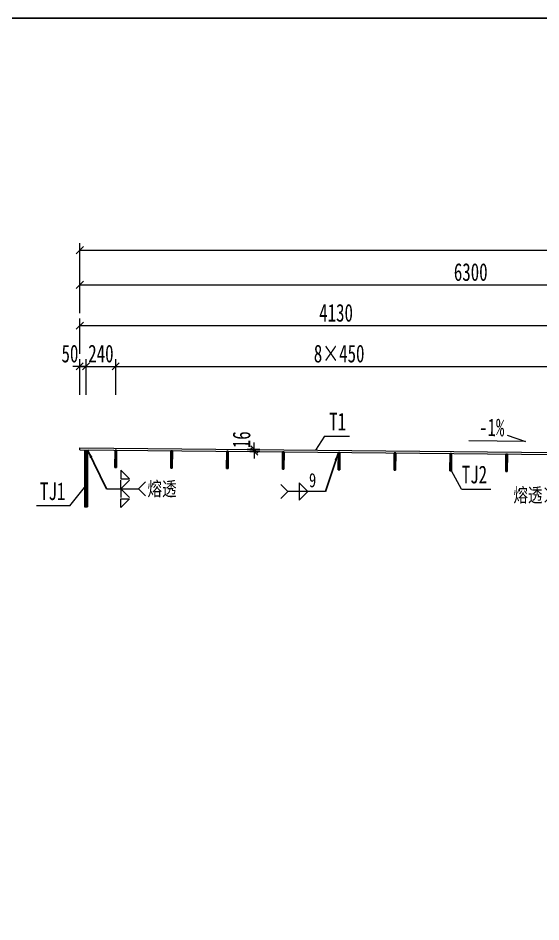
# Model space of a CAD drawing. Header units: millimetres. Extents: x 44597 to 300567, y -113054 to 73044.
# Drawn here: x 69716 to 73929, y -43602 to -36314 of the extents above; entities that cross this region are included whole.
import ezdxf
from ezdxf.enums import TextEntityAlignment as Align

# ---------------------------------------------------------------- set-up
doc = ezdxf.new("R2010")
doc.units = ezdxf.units.MM
doc.layers.get('Defpoints').update_dxf_attribs({"color": 8})
for name, color, linetype, lineweight in [('Dim', 4, 'Continuous', 15), ('文字', 7, 'Continuous', 15), ('细实线', 4, 'Continuous', 15), ('钢板粗线', 1, 'Continuous', 25), ('钢板细线', 6, 'Continuous', 15)]:
    doc.layers.add(name, color=color, linetype=linetype, lineweight=lineweight)
doc.layers.add('Text', color=4, linetype='Continuous')
doc.styles.add('111', font='', dxfattribs={"width": 0.7})
doc.styles.add('BM_Dim', font='', dxfattribs={"width": 0.85})
doc.styles.add('SMEDI', font='', dxfattribs={"width": 0.75})
doc.styles.get("Standard").update_dxf_attribs({"font": ''})
doc.styles.get('111').set_extended_font_data('仿宋_GB2312')
doc.styles.get('BM_Dim').set_extended_font_data('仿宋_GB2312')
doc.styles.get('SMEDI').set_extended_font_data('仿宋_GB2312')
doc.styles.get('Standard').set_extended_font_data('仿宋_GB2312')
doc.dimstyles.new('200', dxfattribs={"dimscale": 0, "dimtxt": 2.5, "dimasz": 1, "dimexe": 1, "dimexo": 1, "dimgap": 0.6, "dimtad": 1, "dimdec": 0, "dimdsep": 46, "dimtxsty": '111', "dimblk": 'OBLIQUE', "dimcen": 0, "dimclrd": 4, "dimclre": 4, "dimclrt": 4, "dimadec": 1, "dimazin": 2, "dimtfac": 1, "dimtdec": 0, "dimtix": 1, "dimtmove": 2, "dimatfit": 3, "dimfxl": 4, "dimfxlon": 1, "dimtolj": 1, "dimlwd": -1, "dimlwe": -1, "dimarcsym": 0})
doc.dimstyles.new('MSteel_1.0_1.0', dxfattribs={"dimtxt": 3, "dimasz": 1.2, "dimexe": 1, "dimexo": 1, "dimgap": 1, "dimtad": 3, "dimtoh": 1, "dimdec": 0, "dimzin": 0, "dimdsep": 46, "dimtxsty": 'Standard', "dimblk": 'ARCHTICK', "dimcen": 0.09, "dimclrd": 3, "dimclre": 3, "dimadec": 0, "dimazin": 0, "dimtfac": 1, "dimtdec": 4, "dimtofl": 0, "dimtmove": 0, "dimatfit": 3, "dimfxl": 1, "dimtolj": 1, "dimtzin": 0, "dimarcsym": 0})

# ---------------------------------------------------------------- blocks, each defined once
blk = doc.blocks.new('_Oblique')
at = {"color": 0, "linetype": 'ByBlock', "lineweight": -2}
blk.add_line((-0.5, -0.5), (0.5, 0.5), dxfattribs=at)
blk = doc.blocks.new('*D239')
at = {"layer": 'Defpoints', "color": 0, "transparency": 16777216}
for p in [(74343.1, -38793.6), (70213.4, -39162.9), (74343.1, -39788.5)]:
    blk.add_point(p, dxfattribs=at)
at = {"layer": '细实线', "color": 4, "transparency": 16777216}
for p, q in [((70213.4, -39022.2), (70213.4, -38736.5)), ((74343.1, -39022.2), (74343.1, -38736.5)), ((70213.4, -38793.6), (74343.1, -38793.6))]:
    blk.add_line(p, q, dxfattribs=at)
at = {"layer": '细实线', "color": 4, "transparency": 16777216, "xscale": 57.14285714285715, "yscale": 57.14285714285715, "zscale": 57.14285714285715, "rotation": 180}
blk.add_blockref('_Oblique', (70213.4, -38793.6), dxfattribs=at)
at = {"layer": '细实线', "color": 4, "transparency": 16777216, "xscale": 57.14285714285715, "yscale": 57.14285714285715, "zscale": 57.14285714285715}
blk.add_blockref('_Oblique', (74343.1, -38793.6), dxfattribs=at)
at = {"layer": '细实线', "color": 4, "transparency": 16777216, "insert": (72278.3, -38691.4), "char_height": 142.86, "attachment_point": 5, "style": '111'}
blk.add_mtext('\\A1;4130', dxfattribs=at)
blk = doc.blocks.new('*D244')
at = {"layer": 'Defpoints', "color": 0, "transparency": 16777216}
for p in [(70263.4, -39122.3), (70213.1, -39760.6), (70263.4, -39795.4)]:
    blk.add_point(p, dxfattribs=at)
at = {"layer": '细实线', "color": 4, "transparency": 16777216}
for p, q in [((70213.1, -39122.3), (70156, -39122.3)), ((70213.1, -39350.9), (70213.1, -39065.1)), ((70213.1, -39122.3), (70263.4, -39122.3)), ((70263.4, -39350.9), (70263.4, -39065.1)), ((70263.4, -39122.3), (70320.5, -39122.3))]:
    blk.add_line(p, q, dxfattribs=at)
at = {"layer": '细实线', "color": 4, "transparency": 16777216, "xscale": 57.14285714285715, "yscale": 57.14285714285715, "zscale": 57.14285714285715}
blk.add_blockref('_Oblique', (70213.1, -39122.3), dxfattribs=at)
at = {"layer": '细实线', "color": 4, "transparency": 16777216, "xscale": 57.14285714285715, "yscale": 57.14285714285715, "zscale": 57.14285714285715, "rotation": 180}
blk.add_blockref('_Oblique', (70263.4, -39122.3), dxfattribs=at)
at = {"layer": '细实线', "color": 4, "transparency": 16777216, "insert": (70133.9, -39020.1), "char_height": 142.86, "attachment_point": 5, "style": '111'}
blk.add_mtext('\\A1;50', dxfattribs=at)
blk = doc.blocks.new('*D245')
at = {"layer": 'Defpoints', "color": 0, "transparency": 16777216}
for p in [(70503.1, -39122.3), (70263.4, -39795.4), (70503.1, -39797.8)]:
    blk.add_point(p, dxfattribs=at)
at = {"layer": '细实线', "color": 4, "transparency": 16777216}
for p, q in [((70263.4, -39122.3), (70206.2, -39122.3)), ((70263.4, -39350.9), (70263.4, -39065.1)), ((70263.4, -39122.3), (70503.1, -39122.3)), ((70503.1, -39350.9), (70503.1, -39065.1)), ((70503.1, -39122.3), (70560.3, -39122.3))]:
    blk.add_line(p, q, dxfattribs=at)
at = {"layer": '细实线', "color": 4, "transparency": 16777216, "xscale": 57.14285714285715, "yscale": 57.14285714285715, "zscale": 57.14285714285715}
blk.add_blockref('_Oblique', (70263.4, -39122.3), dxfattribs=at)
at = {"layer": '细实线', "color": 4, "transparency": 16777216, "xscale": 57.14285714285715, "yscale": 57.14285714285715, "zscale": 57.14285714285715, "rotation": 180}
blk.add_blockref('_Oblique', (70503.1, -39122.3), dxfattribs=at)
at = {"layer": '细实线', "color": 4, "transparency": 16777216, "insert": (70383.3, -39020.1), "char_height": 142.86, "attachment_point": 5, "style": '111'}
blk.add_mtext('\\A1;240', dxfattribs=at)
blk = doc.blocks.new('*D247')
at = {"layer": 'Defpoints', "color": 0, "transparency": 16777216}
for p in [(74103.1, -39122.3), (70503.1, -39798.2), (74103.1, -39834.2)]:
    blk.add_point(p, dxfattribs=at)
at = {"layer": '细实线', "color": 4, "transparency": 16777216}
for p, q in [((70503.1, -39350.9), (70503.1, -39065.1)), ((70503.1, -39122.3), (74103.1, -39122.3)), ((74103.1, -39350.9), (74103.1, -39065.1))]:
    blk.add_line(p, q, dxfattribs=at)
at = {"layer": '细实线', "color": 4, "transparency": 16777216, "xscale": 57.14285714285715, "yscale": 57.14285714285715, "zscale": 57.14285714285715, "rotation": 180}
blk.add_blockref('_Oblique', (70503.1, -39122.3), dxfattribs=at)
at = {"layer": '细实线', "color": 4, "transparency": 16777216, "xscale": 57.14285714285715, "yscale": 57.14285714285715, "zscale": 57.14285714285715}
blk.add_blockref('_Oblique', (74103.1, -39122.3), dxfattribs=at)
at = {"layer": '细实线', "color": 4, "transparency": 16777216, "insert": (72303.1, -39020.1), "char_height": 142.86, "attachment_point": 5, "style": '111'}
blk.add_mtext('\\A1;8×450', dxfattribs=at)
blk = doc.blocks.new('*D235')
at = {"layer": 'Defpoints', "color": 0, "transparency": 16777216}
for p in [(76513.4, -38464.9), (70213.4, -38834.2), (76513.4, -39513.3)]:
    blk.add_point(p, dxfattribs=at)
at = {"layer": '细实线', "color": 4, "transparency": 16777216}
for p, q in [((70213.4, -38693.5), (70213.4, -38407.8)), ((70213.4, -38464.9), (76513.4, -38464.9)), ((76513.4, -38693.5), (76513.4, -38407.8))]:
    blk.add_line(p, q, dxfattribs=at)
at = {"layer": '细实线', "color": 4, "transparency": 16777216, "xscale": 57.14285714285715, "yscale": 57.14285714285715, "zscale": 57.14285714285715, "rotation": 180}
blk.add_blockref('_Oblique', (70213.4, -38464.9), dxfattribs=at)
at = {"layer": '细实线', "color": 4, "transparency": 16777216, "xscale": 57.14285714285715, "yscale": 57.14285714285715, "zscale": 57.14285714285715}
blk.add_blockref('_Oblique', (76513.4, -38464.9), dxfattribs=at)
at = {"layer": '细实线', "color": 4, "transparency": 16777216, "insert": (73363.4, -38362.7), "char_height": 142.86, "attachment_point": 5, "style": '111'}
blk.add_mtext('\\A1;6300', dxfattribs=at)
blk = doc.blocks.new('*D237')
at = {"layer": 'Defpoints', "color": 0, "transparency": 16777216}
for p in [(90213.4, -38185.3), (90213.4, -38409), (70213.4, -38517)]:
    blk.add_point(p, dxfattribs=at)
at = {"layer": '细实线', "color": 4, "transparency": 16777216}
for p, q in [((70213.4, -38413.9), (70213.4, -38128.2)), ((70213.4, -38185.3), (90213.4, -38185.3)), ((90213.4, -38351.9), (90213.4, -38128.2))]:
    blk.add_line(p, q, dxfattribs=at)
at = {"layer": '细实线', "color": 4, "transparency": 16777216, "xscale": 57.14285714285715, "yscale": 57.14285714285715, "zscale": 57.14285714285715, "rotation": 180}
blk.add_blockref('_Oblique', (70213.4, -38185.3), dxfattribs=at)
at = {"layer": '细实线', "color": 4, "transparency": 16777216, "xscale": 57.14285714285715, "yscale": 57.14285714285715, "zscale": 57.14285714285715}
blk.add_blockref('_Oblique', (90213.4, -38185.3), dxfattribs=at)
at = {"layer": '细实线', "color": 4, "transparency": 16777216, "insert": (80213.4, -38068.8), "char_height": 142.857, "attachment_point": 5, "style": '111'}
blk.add_mtext('\\A1;40000/2', dxfattribs=at)
blk = doc.blocks.new('_ArchTick')
at = {"color": 0, "linetype": 'ByBlock', "const_width": 0.15}
blk.add_lwpolyline([(-0.5, -0.5), (0.5, 0.5)], dxfattribs=at)
blk = doc.blocks.new('全融透1')
at = {"layer": 'Dim'}
blk.add_line((0, 0), (4.48, 0), dxfattribs=at)
for points in [[(2, 2.65), (2, 1.41), (3.23, 1.41)], [(2, -2.65), (2, -1.41), (3.23, -1.41)]]:
    blk.add_lwpolyline(points, close=True, dxfattribs=at)
for points in [[(3.23, 1.21), (2, 0), (2, 1.21)], [(3.23, -1.21), (2, 0), (2, -1.21)], [(5.48, 1), (4.48, 0), (5.48, -1)]]:
    blk.add_lwpolyline(points, dxfattribs=at)
at = {"layer": 'Text', "style": 'SMEDI', "width": 0.75}
blk.add_text('熔透', height=2, dxfattribs=at).set_placement((5.77, 0), align=Align.MIDDLE_LEFT)
blk = doc.blocks.new('全融透2')
at = {"layer": 'Dim'}
blk.add_line((0, 0), (-4.48, 0), dxfattribs=at)
for points in [[(-3.23, 2.65), (-3.23, 1.41), (-2, 1.41)], [(-3.23, -2.65), (-3.23, -1.41), (-2, -1.41)]]:
    blk.add_lwpolyline(points, close=True, dxfattribs=at)
for points in [[(-5.48, 1), (-4.48, 0), (-5.48, -1)], [(-2, 1.21), (-3.23, 0), (-3.23, 1.21)], [(-2, -1.21), (-3.23, 0), (-3.23, -1.21)]]:
    blk.add_lwpolyline(points, dxfattribs=at)
at = {"layer": 'Text', "style": 'SMEDI', "width": 0.75}
blk.add_text('熔透', height=2, dxfattribs=at).set_placement((-9.92, 0), align=Align.MIDDLE_LEFT)
blk = doc.blocks.new('角焊缝1')
at = {"layer": 'Dim'}
blk.add_line((-3101.17, 370.22), (-3106.48, 370.22), dxfattribs=at)
blk.add_lwpolyline([(-3107.48, 369.22), (-3106.48, 370.22), (-3107.48, 371.22)], dxfattribs=at)
blk.add_lwpolyline([(-3104.91, 371.45), (-3104.91, 368.99), (-3103.68, 370.22)], close=True, dxfattribs=at)
blk = doc.blocks.new('12-140加劲 无过焊孔')
at = {"layer": 'Defpoints'}
blk.add_line((38946.6, 32076.7), (38946.6, 32216.7), dxfattribs=at)
at = {"layer": '钢板粗线', "color": 7}
for p, q in [((38940.6, 32076.7), (38940.6, 32216.7)), ((38940.6, 32216.7), (38952.6, 32216.7)), ((38952.6, 32076.7), (38952.6, 32216.7)), ((38940.6, 32076.7), (38952.6, 32076.7))]:
    blk.add_line(p, q, dxfattribs=at)
blk = doc.blocks.new('*D498')
at = {"layer": 'Defpoints', "color": 0, "transparency": 16777216}
for p in [(71618.9, -39808.9), (71720.1, -39810), (71720.2, -39794)]:
    blk.add_point(p, dxfattribs=at)
at = {"layer": '细实线', "color": 4, "transparency": 16777216}
for p, q in [((71619, -39792.9), (71619.6, -39735.8)), ((71662.9, -39809.4), (71561.7, -39808.4)), ((71663.1, -39793.4), (71561.9, -39792.4)), ((71618.9, -39808.9), (71618.3, -39866.1)), ((71619, -39792.9), (71618.9, -39808.9))]:
    blk.add_line(p, q, dxfattribs=at)
at = {"layer": '细实线', "color": 4, "transparency": 16777216, "xscale": 57.1428571428572, "yscale": 57.1428571428572, "zscale": 57.1428571428572}
for p, rotation in [((71618.9, -39808.9), 89.42629083929059), ((71619, -39792.9), 269.4262908392906)]:
    blk.add_blockref('_Oblique', p, dxfattribs=dict(at, rotation=rotation))
at = {"layer": '细实线', "color": 4, "transparency": 16777216, "insert": (71516.7, -39714), "char_height": 142.86, "attachment_point": 5, "rotation": 89.42629, "style": '111'}
blk.add_mtext('\\A1;16', dxfattribs=at)

msp = doc.modelspace()

# ---------------------------------------------------------------- linework, layer by layer
at = {"layer": 'Defpoints'}
msp.add_line((70263.4, -39795.4), (70263.4, -40255.4), dxfattribs=at)
msp.add_lwpolyline([(69566.6, -36314.1), (91566.6, -36314.1), (91566.6, -50931.3), (69566.6, -50931.3)], close=True, dxfattribs=at)
at = {"layer": '细实线'}
for p, q in [((72185.8, -39684.7), (72113.1, -39797.9)), ((72185.8, -39684.7), (72385.4, -39684.7)), ((73657.2, -39675.9), (73804, -39727.2)), ((73804, -39727.2), (73349.3, -39722.6)), ((73288.2, -40111.5), (73207.7, -39964.9)), ((70134, -40246), (70251.4, -40098.7)), ((73288.2, -40111.5), (73526.1, -40111.5)), ((70134, -40246), (69865.3, -40246))]:
    msp.add_line(p, q, dxfattribs=at)
at = {"layer": '钢板细线'}
for p, q in [((70213.4, -39794.9), (70213.4, -39778.9)), ((70251.4, -39795.3), (70251.4, -40255.4)), ((70275.4, -39795.5), (70275.4, -40255.4)), ((70251.4, -40255.4), (70275.4, -40255.4))]:
    msp.add_line(p, q, dxfattribs=at)
at = {"layer": '钢板细线', "elevation": 0}
for points in [[(70213.4, -39778.9), (76513.4, -39842), (90213.1, -39636.5)], [(70213.4, -39794.9), (76513.4, -39858), (90213.4, -39652.5)]]:
    msp.add_lwpolyline(points, dxfattribs=at)

# ---------------------------------------------------------------- block references
at = {"layer": '细实线', "rotation": 359.4262908392987}
for p in [(31235.9, -71622.9), (31685.9, -71627.4), (32135.9, -71631.9), (32585.9, -71636.4), (33035.9, -71640.9), (33485.9, -71645.5), (33935.9, -71650), (34385.9, -71654.5)]:
    msp.add_blockref('12-140加劲 无过焊孔', p, dxfattribs=at)
at = {"layer": '细实线', "color": 8, "xscale": 57.1428571428572, "yscale": 57.1428571428572, "zscale": 57.1428571428572}
for name, p in [('全融透1', (70429.4, -40109.5)), ('全融透2', (74274.5, -40159.9)), ('角焊缝1', (249403.6, -61287.4))]:
    msp.add_blockref(name, p, dxfattribs=at)

# ---------------------------------------------------------------- texts
at = {"layer": 'Text', "style": 'SMEDI', "width": 0.75}
msp.add_text('9', height=114.3, dxfattribs=at).set_placement((72060, -40039.8), align=Align.MIDDLE_LEFT)
at = {"layer": '文字', "style": 'BM_Dim', "width": 0.7}
for s, p in [('T1', (72290.7, -39681.6)), ('TJ2', (73393.1, -40108.5)), ('TJ1', (69994.5, -40242.9))]:
    msp.add_text(s, height=142.86, dxfattribs=at).set_placement(p, align=Align.BOTTOM_CENTER)
msp.add_text('-1%', height=142.86, rotation=359.42629, dxfattribs=at).set_placement((73531.4, -39727.9), align=Align.BOTTOM_CENTER)

# ---------------------------------------------------------------- dimensions: what is measured, and where the dimension line sits
at = {"layer": '细实线'}
for base, p1, p2, text, picture, middle in [((90213.4, -38185.3), (70213.4, -38517), (90213.4, -38409), '40000/2', '*D237', (80213.4, -38068.8)), ((74103.1, -39122.3), (70503.1, -39798.2), (74103.1, -39834.2), '8×450', '*D247', (72303.1, -39020.1))]:
    dim = msp.add_linear_dim(base=base, p1=p1, p2=p2, text=text, dimstyle='200', override={"dimscale": 57.142857, "dimtxsty": '111', "dimblk": 'Oblique'}, dxfattribs=at)
    dim.commit()
    dim.dimension.update_dxf_attribs({"geometry": picture, "text_midpoint": middle})
for base, p1, p2, override, picture, middle in [((76513.4, -38464.9), (70213.4, -38834.2), (76513.4, -39513.3), {"dimscale": 57.142857, "dimtxsty": '111', "dimblk": 'Oblique'}, '*D235', (73363.4, -38362.7)), ((74343.1, -38793.6), (70213.4, -39162.9), (74343.1, -39788.5), {"dimscale": 57.142857, "dimtxsty": '111', "dimblk": 'Oblique'}, '*D239', (72278.3, -38691.4)), ((70503.1, -39122.3), (70263.4, -39795.4), (70503.1, -39797.8), {"dimscale": 57.142857, "dimblk": 'Oblique'}, '*D245', (70383.3, -39020.1))]:
    dim = msp.add_linear_dim(base=base, p1=p1, p2=p2, dimstyle='200', override=override, dxfattribs=at)
    dim.commit()
    dim.dimension.update_dxf_attribs({"geometry": picture, "text_midpoint": middle})
dim = msp.add_linear_dim(base=(70263.4, -39122.3), p1=(70213.1, -39760.6), p2=(70263.4, -39795.4), dimstyle='200', override={"dimscale": 57.142857, "dimblk": 'Oblique'}, dxfattribs=at)
dim.commit()
dim.dimension.update_dxf_attribs({"geometry": '*D244', "text_midpoint": (70133.9, -39020.1), "dimtype": 160})
dim = msp.add_linear_dim(base=(71618.9, -39808.9), p1=(71720.2, -39794), p2=(71720.1, -39810), angle=269.42629, dimstyle='200', override={"dimscale": 57.142857}, dxfattribs=at)
dim.commit()
dim.dimension.update_dxf_attribs({"geometry": '*D498', "text_midpoint": (71516.7, -39714), "dimtype": 161})

# ---------------------------------------------------------------- leaders
at = {"layer": 'Dim'}
for points in [[(70275.4, -39795.5), (70429.4, -40109.5)], [(72297.1, -39815.7), (72193.6, -40131.7)]]:
    msp.add_leader(points, dimstyle='MSteel_1.0_1.0', override={"dimscale": 57.142857, "dimclrd": 256}, dxfattribs=at)

doc.saveas('drawing.dxf')
